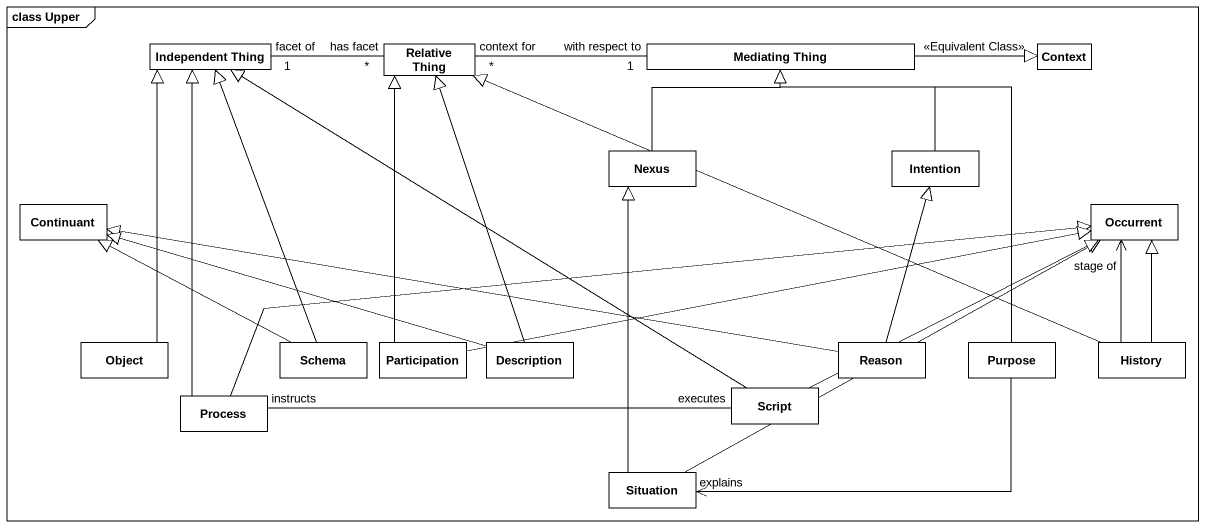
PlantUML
@startuml
mainframe class Upper
hide circle
hide empty members
class "Independent Thing" as Independent_Thing
class "Relative Thing" as Relative_Thing
class "Mediating Thing" as Mediating_Thing
class Context
class Nexus
class Intention
class Continuant
class Occurrent
class "Object" as Object_
class Schema
class Participation
class Description
class Reason
class Purpose
class History
class Script
class "Process" as Process_
class Situation
Independent_Thing "facet of\n1" -right- "has facet\n*" Relative_Thing
Relative_Thing "context for\n*" -right- "with respect to\n1" Mediating_Thing
Mediating_Thing -right-|> Context : <<Equivalent Class>>
Nexus -up-|> Mediating_Thing
Intention -up-|> Mediating_Thing
Object_ -up-|> Independent_Thing
Schema -up-|> Independent_Thing
Schema -left-|> Continuant
Participation -up-|> Relative_Thing
Participation -right-|> Occurrent
Description -up-|> Relative_Thing
Description -left-|> Continuant
Reason -up-|> Intention
Reason -left-|> Continuant
Purpose -up-|> Mediating_Thing
Purpose -left-> "explains" Situation
History -left-|> Relative_Thing
History -up-|> Occurrent
History -up-> "stage of" Occurrent
Script -up-|> Independent_Thing
Script -right-|> Occurrent
Process_ -up-|> Independent_Thing
Process_ -right-|> Occurrent
Process_ "instructs" -right- "executes" Script
Situation -up-|> Nexus
Situation -right-|> Occurrent
@enduml
